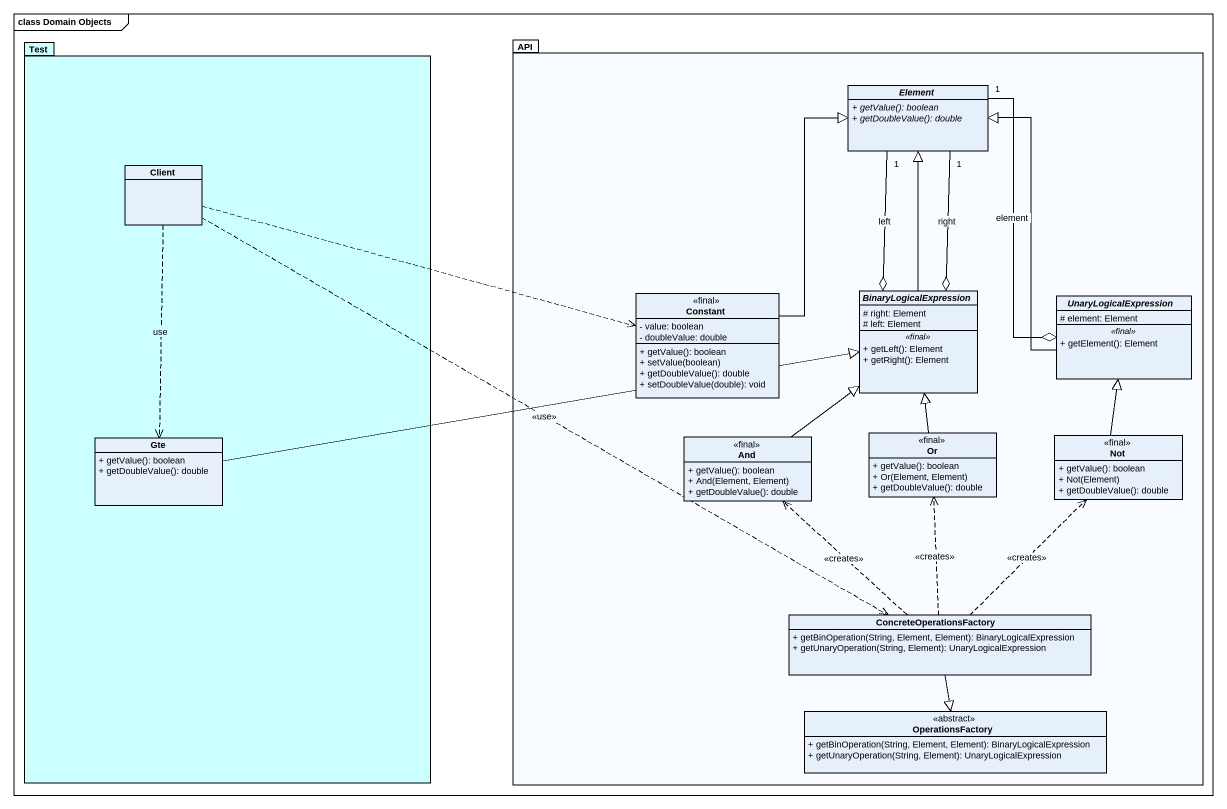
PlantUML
@startuml
mainframe class Domain Objects
hide circle
hide empty members
skinparam classAttributeIconSize 0
package Test #CCFFFF {
  class Client
  class Gte {
    + getValue(): boolean
    + getDoubleValue(): double
  }
}
package API {
  abstract class Element {
    {abstract} + getValue(): boolean
    {abstract} + getDoubleValue(): double
  }
  class Constant <<final>> {
    - value: boolean
    - doubleValue: double
    + getValue(): boolean
    + setValue(boolean)
    + getDoubleValue(): double
    + setDoubleValue(double): void
  }
  abstract class BinaryLogicalExpression {
    # right: Element
    # left: Element
    .. <<final>> ..
    + getLeft(): Element
    + getRight(): Element
  }
  abstract class UnaryLogicalExpression {
    # element: Element
    .. <<final>> ..
    + getElement(): Element
  }
  class And <<final>> {
    + getValue(): boolean
    + And(Element, Element)
    + getDoubleValue(): double
  }
  class Or <<final>> {
    + getValue(): boolean
    + Or(Element, Element)
    + getDoubleValue(): double
  }
  class Not <<final>> {
    + getValue(): boolean
    + Not(Element)
    + getDoubleValue(): double
  }
  class ConcreteOperationsFactory {
    + getBinOperation(String, Element, Element): BinaryLogicalExpression
    + getUnaryOperation(String, Element): UnaryLogicalExpression
  }
  class OperationsFactory <<abstract>> {
    + getBinOperation(String, Element, Element): BinaryLogicalExpression
    + getUnaryOperation(String, Element): UnaryLogicalExpression
  }
}
Element "1" --o BinaryLogicalExpression : left
Element "1" --o BinaryLogicalExpression : right
Element "1" --o UnaryLogicalExpression : element
Client .right.> Constant
Client ..> Gte : use
Client .right.> ConcreteOperationsFactory : <<use>>
Constant -up-|> Element
BinaryLogicalExpression -up-|> Element
UnaryLogicalExpression -up-|> Element
Gte -right-|> BinaryLogicalExpression
And -up-|> BinaryLogicalExpression
Or -up-|> BinaryLogicalExpression
Not -up-|> UnaryLogicalExpression
ConcreteOperationsFactory .up.> And : <<creates>>
ConcreteOperationsFactory .up.> Or : <<creates>>
ConcreteOperationsFactory .up.> Not : <<creates>>
ConcreteOperationsFactory --|> OperationsFactory
@enduml
